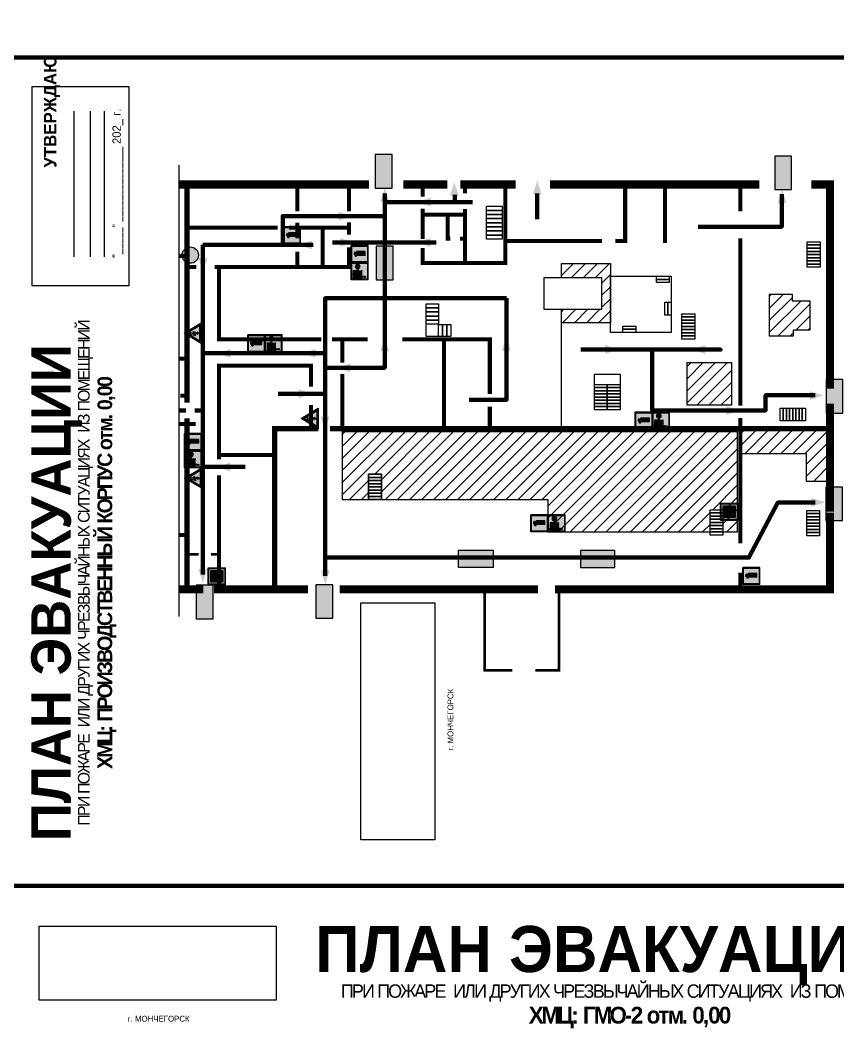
# Model space of a CAD drawing. Header units: millimetres. Extents: x 13114 to 67229, y 22859 to 38520.
# Drawn here: x 17771.2 to 18161.1, y 31214.5 to 31701.8 of the extents above; entities that cross this region are included whole.
import ezdxf

# ---------------------------------------------------------------- set-up
doc = ezdxf.new("R2010")
doc.units = ezdxf.units.MM
doc.linetypes.add('{ Wide Dash }', pattern=[12, 4, -2, 4, -2])
doc.layers.add('План_Штампы', color=7, linetype='Continuous')
doc.styles.add('обычный', font='arial.ttf')
picture_1 = doc.add_image_def('image1.jpg', size_in_pixel=(337, 105))
pattern_1 = [(45, (-4335.5676, 21554.885), (-2.87368196, 2.87368196), [])]

# ---------------------------------------------------------------- blocks, each defined once
blk = doc.blocks.new('A$C54414219')
at = {"true_color": 0xffffff}
h = blk.add_hatch(color=7, dxfattribs=at)
h.paths.add_polyline_path([(2.39, -9.45), (2.39, -18.3), (11.23, -18.3), (11.23, -9.45)], flags=0)
h.paths.add_polyline_path([(10.71, -13.87, -1), (2.92, -13.87, -1)], flags=0)
h.paths.add_polyline_path([(8.3, -13.87, -1), (5.33, -13.87, -1)], flags=0)
h.paths.add_polyline_path([(0.41, -7.47), (0.41, -20.27), (13.21, -20.27), (13.21, -7.47)])
h.paths.add_polyline_path([(0.92, -19.77), (12.71, -19.77), (12.71, -7.98), (0.92, -7.98)], flags=16)
h.paths.add_polyline_path([(11.23, -9.45), (11.23, -18.3), (2.39, -18.3), (2.39, -9.45)], flags=0)
at = {"lineweight": 5}
h = blk.add_hatch(color=242, dxfattribs=at)
h.paths.add_polyline_path([(12.71, -7.98), (0.92, -7.98), (0.92, -19.77), (12.71, -19.77)])
h.paths.add_polyline_path([(11.23, -18.3), (2.39, -18.3), (2.39, -9.45), (11.23, -9.45)], flags=16)
h.paths.add_polyline_path([(10.71, -13.87, -1), (2.92, -13.87, -1)], flags=0)
h.paths.add_polyline_path([(8.3, -13.87, -1), (5.33, -13.87, -1)], flags=0)
at = {"true_color": 0xffffff}
h = blk.add_hatch(color=7, dxfattribs=at)
h.paths.add_polyline_path([(2.39, -9.45), (2.39, -18.3), (11.23, -18.3), (11.23, -9.45)])
h.paths.add_polyline_path([(10.71, -13.87, -1), (2.92, -13.87, -1)], flags=16)
h.paths.add_polyline_path([(8.3, -13.87, -1), (5.33, -13.87, -1)], flags=0)
at = {"lineweight": 5}
h = blk.add_hatch(color=242, dxfattribs=at)
h.paths.add_polyline_path([(2.92, -13.87, 1), (10.71, -13.87, 1)])
h.paths.add_polyline_path([(8.3, -13.87, -1), (5.33, -13.87, -1)], flags=16)
at = {"color": 242, "lineweight": 5}
for p, q in [((0.41, -20.27), (0.41, -7.47)), ((0.41, -7.47), (13.21, -7.47)), ((0.41, -7.47), (13.21, -7.47)), ((13.21, -20.27), (13.21, -7.47)), ((0.41, -20.27), (13.21, -20.27))]:
    blk.add_line(p, q, dxfattribs=at)
for points in [[(0.92, -7.98), (12.71, -7.98), (12.71, -19.77), (0.92, -19.77)], [(2.39, -9.45), (11.23, -9.45), (11.23, -18.3), (2.39, -18.3)]]:
    blk.add_lwpolyline(points, close=True, dxfattribs=at)
for radius in [3.89, 1.49]:
    blk.add_circle((6.81, -13.87), radius, dxfattribs=at)
blk = doc.blocks.new('A$C7B8C2D5B')
at = {"lineweight": 0}
h = blk.add_hatch(color=5, dxfattribs=at)
h.dxf.hatch_style = 1
h.paths.add_polyline_path([(1.4, -3.02, 1), (-2.11, -3.02, 1)])
at = {"color": 5, "lineweight": 0}
blk.add_circle((-0.36, -3.02), 1.75, dxfattribs=at)
blk = doc.blocks.new('A$C37112FD5')
at = {"true_color": 0xf5f5ff}
h = blk.add_hatch(color=7, dxfattribs=at)
h.dxf.hatch_style = 1
h.paths.add_polyline_path([(12.8, -7.4), (0, -7.4), (0, -20.2), (12.8, -20.2)])
h.paths.add_polyline_path([(12.29, -7.91), (12.29, -19.69), (0.51, -19.69), (0.51, -7.91)], flags=16)
h.paths.add_polyline_path([(4.98, -9.04, -0.42597), (5.17, -9.22), (5.17, -12.25), (5.17, -15.29, -0.432244), (4.98, -15.47), (4.83, -15.47, -0.42597), (4.64, -15.29), (4.64, -12.25), (4.64, -9.22, -0.432244), (4.83, -9.04)], flags=0)
h.paths.add_polyline_path([(4.28, -9.22), (4.28, -12.25), (4.28, -15.29, -0.432244), (4.09, -15.47), (3.94, -15.47, -0.42597), (3.75, -15.29), (3.75, -12.25), (3.75, -9.22, -0.432244), (3.94, -9.04), (4.09, -9.04, -0.42597)], flags=0)
h.paths.add_polyline_path([(5.72, -9.04), (5.87, -9.04, -0.42597), (6.06, -9.22), (6.06, -12.25), (6.06, -15.29, -0.432244), (5.87, -15.47), (5.72, -15.47, -0.42597), (5.53, -15.29), (5.53, -12.25), (5.53, -9.22, -0.432244)], flags=0)
h.paths.add_polyline_path([(6.42, -8.9), (6.5, -8.9, -0.42597), (6.69, -9.08), (6.69, -12.03), (8.21, -12.03, -15.824349), (8.21, -12.47), (6.69, -12.47), (6.69, -15.42, -0.432244), (6.5, -15.6), (6.42, -15.6)], flags=0)
h.paths.add_polyline_path([(3.39, -9.22), (3.39, -12.25), (3.39, -15.29, -0.432244), (3.2, -15.47), (3.05, -15.47, -0.42597), (2.85, -15.29), (2.85, -12.25), (2.85, -9.22, -0.432244), (3.05, -9.04), (3.2, -9.04, -0.42597)], flags=0)
h.paths.add_polyline_path([(2.5, -9.22), (2.5, -16.71), (1.96, -16.71), (1.96, -9.22, -0.432244), (2.15, -9.04), (2.31, -9.04, -0.42597)], flags=0)
h.paths.add_polyline_path([(1.61, -8.9), (1.61, -15.6), (1.57, -15.6, -0.42597), (1.37, -15.42), (1.37, -12.03), (1.37, -9.09, -0.432244), (1.57, -8.9)], flags=0)
h.paths.add_polyline_path([(9.76, -10.81), (9.76, -12.03), (8.49, -12.03, -0.336371)], flags=0)
h.paths.add_polyline_path([(8.49, -12.47), (9.76, -12.47), (9.76, -13.7, -0.336371)], flags=0)
h.paths.add_polyline_path([(10.11, -10.81, -0.336371), (11.38, -12.03), (10.11, -12.03)], flags=0)
h.paths.add_polyline_path([(10.11, -12.47), (11.38, -12.47, -0.336371), (10.11, -13.7)], flags=0)
h.paths.add_polyline_path([(2.5, -16.84), (2.5, -17.05), (1.97, -17.05), (1.97, -16.84)], flags=0)
h.paths.add_polyline_path([(2.5, -17.24, -0.033778), (2.24, -18.6, -0.033778), (1.97, -17.24)], flags=0)
h = blk.add_hatch(color=242)
h.dxf.hatch_style = 1
h.paths.add_polyline_path([(12.29, -7.91), (0.51, -7.91), (0.51, -19.69), (12.29, -19.69)])
h.paths.add_polyline_path([(6.42, -15.6), (6.42, -8.9), (6.5, -8.9, -0.42597), (6.69, -9.08), (6.69, -12.03), (8.21, -12.03, -15.824349), (8.21, -12.47), (6.69, -12.47), (6.69, -15.42, -0.432244), (6.5, -15.6)], flags=16)
h.paths.add_polyline_path([(5.87, -15.47), (5.72, -15.47, -0.42597), (5.53, -15.29), (5.53, -12.25), (5.53, -9.22, -0.432244), (5.72, -9.04), (5.87, -9.04, -0.42597), (6.06, -9.22), (6.06, -12.25), (6.06, -15.29, -0.432244)], flags=16)
h.paths.add_polyline_path([(4.98, -15.47), (4.83, -15.47, -0.42597), (4.64, -15.29), (4.64, -12.25), (4.64, -9.22, -0.432244), (4.83, -9.04), (4.98, -9.04, -0.42597), (5.17, -9.22), (5.17, -12.25), (5.17, -15.29, -0.432244)], flags=16)
h.paths.add_polyline_path([(4.09, -15.47), (3.94, -15.47, -0.42597), (3.75, -15.29), (3.75, -12.25), (3.75, -9.22, -0.432244), (3.94, -9.04), (4.09, -9.04, -0.42597), (4.28, -9.22), (4.28, -12.25), (4.28, -15.29, -0.432244)], flags=16)
h.paths.add_polyline_path([(3.2, -15.47), (3.05, -15.47, -0.42597), (2.85, -15.29), (2.85, -12.25), (2.85, -9.22, -0.432244), (3.05, -9.04), (3.2, -9.04, -0.42597), (3.39, -9.22), (3.39, -12.25), (3.39, -15.29, -0.432244)], flags=16)
h.paths.add_polyline_path([(2.5, -17.05), (1.97, -17.05), (1.97, -16.84), (2.5, -16.84)], flags=16)
h.paths.add_polyline_path([(2.5, -17.24, -0.033778), (2.24, -18.6, -0.033778), (1.97, -17.24)], flags=16)
h.paths.add_polyline_path([(2.5, -16.71), (1.96, -16.71), (1.96, -9.22, -0.432244), (2.15, -9.04), (2.31, -9.04, -0.42597), (2.5, -9.22)], flags=16)
h.paths.add_polyline_path([(1.61, -15.6), (1.57, -15.6, -0.42597), (1.37, -15.42), (1.37, -12.03), (1.37, -9.09, -0.432244), (1.57, -8.9), (1.61, -8.9)], flags=16)
h.paths.add_polyline_path([(8.49, -12.47), (9.76, -12.47), (9.76, -13.7, -0.336371)], flags=0)
h.paths.add_polyline_path([(10.11, -13.7), (10.11, -12.47), (11.38, -12.47, -0.336371)], flags=0)
h.paths.add_polyline_path([(8.49, -12.03, -0.336371), (9.76, -10.81), (9.76, -12.03)], flags=0)
h.paths.add_polyline_path([(10.11, -12.03), (10.11, -10.81, -0.336371), (11.38, -12.03)], flags=0)
h = blk.add_hatch(color=7, dxfattribs=at)
h.dxf.hatch_style = 1
h.paths.add_polyline_path([(1.61, -8.9), (1.57, -8.9, 0.432244), (1.37, -9.09), (1.37, -12.03), (1.37, -15.42, 0.42597), (1.57, -15.6), (1.61, -15.6)])
h.paths.add_polyline_path([(2.5, -9.22, 0.42597), (2.31, -9.04), (2.15, -9.04, 0.432244), (1.96, -9.22), (1.96, -16.71), (2.5, -16.71)])
h.paths.add_polyline_path([(2.5, -16.84), (1.97, -16.84), (1.97, -17.05), (2.5, -17.05)])
h.paths.add_polyline_path([(2.5, -17.24), (1.97, -17.24, 0.033778), (2.24, -18.6, 0.033778)])
h.paths.add_polyline_path([(3.39, -12.25), (3.39, -9.22, 0.42597), (3.2, -9.04), (3.05, -9.04, 0.432244), (2.85, -9.22), (2.85, -12.25), (2.85, -15.29, 0.42597), (3.05, -15.47), (3.2, -15.47, 0.432244), (3.39, -15.29)])
h.paths.add_polyline_path([(4.28, -12.25), (4.28, -9.22, 0.42597), (4.09, -9.04), (3.94, -9.04, 0.432244), (3.75, -9.22), (3.75, -12.25), (3.75, -15.29, 0.42597), (3.94, -15.47), (4.09, -15.47, 0.432244), (4.28, -15.29)])
h.paths.add_polyline_path([(5.17, -12.25), (5.17, -9.22, 0.42597), (4.98, -9.04), (4.83, -9.04, 0.432244), (4.64, -9.22), (4.64, -12.25), (4.64, -15.29, 0.42597), (4.83, -15.47), (4.98, -15.47, 0.432244), (5.17, -15.29)])
h.paths.add_polyline_path([(6.06, -12.25), (6.06, -9.22, 0.42597), (5.87, -9.04), (5.72, -9.04, 0.432244), (5.53, -9.22), (5.53, -12.25), (5.53, -15.29, 0.42597), (5.72, -15.47), (5.87, -15.47, 0.432244), (6.06, -15.29)])
h.paths.add_polyline_path([(6.69, -12.47), (8.21, -12.47, 15.824349), (8.21, -12.03), (6.69, -12.03), (6.69, -9.08, 0.42597), (6.5, -8.9), (6.42, -8.9), (6.42, -15.6), (6.5, -15.6, 0.432244), (6.69, -15.42)])
h.paths.add_polyline_path([(8.49, -12.47), (9.76, -12.47), (9.76, -13.7, -0.336371)], flags=16)
h.paths.add_polyline_path([(8.49, -12.03, -0.336371), (9.76, -10.81), (9.76, -12.03)], flags=16)
h.paths.add_polyline_path([(10.11, -12.47), (11.38, -12.47, -0.336371), (10.11, -13.7)], flags=16)
h.paths.add_polyline_path([(10.11, -12.03), (10.11, -10.81, -0.336371), (11.38, -12.03)], flags=16)
h = blk.add_hatch(color=242)
h.dxf.hatch_style = 1
h.paths.add_polyline_path([(9.76, -10.81, 0.336371), (8.49, -12.03), (9.76, -12.03)])
h.paths.add_polyline_path([(10.11, -10.81), (10.11, -12.03), (11.38, -12.03, 0.336371)])
h.paths.add_polyline_path([(11.38, -12.47), (10.11, -12.47), (10.11, -13.7, 0.336371)])
h.paths.add_polyline_path([(9.76, -12.47), (8.49, -12.47, 0.336371), (9.76, -13.7)])
at = {"color": 242, "lineweight": 5}
for p, q in [((0, -20.2), (0, -7.4)), ((0, -7.4), (12.8, -7.4)), ((12.8, -20.2), (12.8, -7.4)), ((1.37, -12.03), (1.37, -9.08)), ((1.37, -12.03), (1.37, -15.42)), ((1.57, -8.9), (1.61, -8.9)), ((1.61, -8.9), (1.61, -15.6)), ((1.96, -16.71), (1.96, -9.22)), ((2.15, -9.04), (2.31, -9.04)), ((2.5, -16.71), (2.5, -9.22)), ((2.85, -12.25), (2.85, -9.22)), ((2.85, -12.25), (2.85, -15.29)), ((3.05, -9.04), (3.2, -9.04)), ((3.39, -12.25), (3.39, -9.22)), ((3.39, -12.25), (3.39, -15.29)), ((3.75, -12.25), (3.75, -9.22)), ((3.75, -12.25), (3.75, -15.29)), ((3.94, -9.04), (4.09, -9.04)), ((4.28, -12.25), (4.28, -9.22)), ((4.28, -12.25), (4.28, -15.29)), ((4.64, -12.25), (4.64, -9.22)), ((4.64, -12.25), (4.64, -15.29)), ((4.83, -9.04), (4.98, -9.04)), ((5.17, -12.25), (5.17, -9.22)), ((5.17, -12.25), (5.17, -15.29)), ((5.53, -12.25), (5.53, -9.22)), ((5.53, -12.25), (5.53, -15.29)), ((5.72, -9.04), (5.87, -9.04)), ((6.06, -12.25), (6.06, -9.22)), ((6.06, -12.25), (6.06, -15.29)), ((6.42, -8.9), (6.42, -15.6)), ((6.5, -8.9), (6.42, -8.9)), ((6.69, -12.03), (6.69, -9.08)), ((8.21, -12.03), (6.69, -12.03)), ((8.21, -12.47), (6.69, -12.47)), ((6.69, -12.47), (6.69, -15.42)), ((9.76, -12.03), (8.49, -12.03)), ((9.76, -12.47), (8.49, -12.47)), ((9.76, -10.81), (9.76, -12.03)), ((9.76, -12.47), (9.76, -13.7)), ((10.11, -10.81), (10.11, -12.03)), ((11.38, -12.03), (10.11, -12.03)), ((11.38, -12.47), (10.11, -12.47)), ((10.11, -12.47), (10.11, -13.7)), ((0, -20.2), (12.8, -20.2)), ((1.57, -15.6), (1.61, -15.6)), ((1.96, -16.71), (2.5, -16.71)), ((1.97, -16.84), (2.5, -16.84)), ((1.97, -17.05), (1.97, -16.84)), ((2.5, -17.05), (1.97, -17.05)), ((1.97, -17.24), (2.5, -17.24)), ((2.5, -16.84), (2.5, -17.05)), ((3.05, -15.47), (3.2, -15.47)), ((3.94, -15.47), (4.09, -15.47)), ((4.83, -15.47), (4.98, -15.47)), ((5.72, -15.47), (5.87, -15.47)), ((6.42, -15.6), (6.5, -15.6))]:
    blk.add_line(p, q, dxfattribs=at)
blk.add_lwpolyline([(0.51, -7.91), (12.29, -7.91), (12.29, -19.69), (0.51, -19.69)], close=True, dxfattribs=at)
for centre, radius, start, end in [((1.56, -9.09), 0.182, 87.10267, 180.60715), ((2.15, -9.22), 0.182, 87.10267, 180.60715), ((2.32, -9.22), 0.182, 359.39285, 92.89733), ((3.04, -9.22), 0.182, 87.10267, 180.60715), ((3.21, -9.22), 0.182, 359.39285, 92.89733), ((3.93, -9.22), 0.182, 87.10267, 180.60715), ((4.1, -9.22), 0.182, 359.39285, 92.89733), ((4.82, -9.22), 0.182, 87.10267, 180.60715), ((4.99, -9.22), 0.182, 359.39285, 92.89733), ((5.71, -9.22), 0.182, 87.10267, 180.60715), ((5.88, -9.22), 0.182, 359.39285, 92.89733), ((6.51, -9.09), 0.182, 359.39285, 92.89733), ((9.93, -12.25), 1.74, 187.23185, 172.76815), ((9.93, -12.25), 1.46, 96.99266, 171.35851), ((9.93, -12.25), 1.46, 188.64149, 263.00734), ((9.93, -12.25), 1.46, 8.64149, 83.00734), ((9.93, -12.25), 1.46, 276.99266, 351.35851), ((1.56, -15.42), 0.182, 179.39285, 272.89733), ((12.17, -15.98), 10.27, 187.04098, 194.7793), ((-7.7, -15.98), 10.27, 345.2207, 352.95902), ((3.04, -15.29), 0.182, 179.39285, 272.89733), ((3.21, -15.29), 0.182, 267.10267, 0.60715), ((3.93, -15.29), 0.182, 179.39285, 272.89733), ((4.1, -15.29), 0.182, 267.10267, 0.60715), ((4.82, -15.29), 0.182, 179.39285, 272.89733), ((4.99, -15.29), 0.182, 267.10267, 0.60715), ((5.71, -15.29), 0.182, 179.39285, 272.89733), ((5.88, -15.29), 0.182, 267.10267, 0.60715), ((6.51, -15.42), 0.182, 267.10267, 0.60715)]:
    blk.add_arc(centre, radius, start, end, dxfattribs=at)
blk = doc.blocks.new('A$C32E8229D')
at = {"true_color": 0xffffff}
blk.add_hatch(color=7, dxfattribs=at).paths.add_polyline_path([(0, 0), (0, -8), (16, -8), (16, 0)])
h = blk.add_hatch(color=126)
h.paths.add_polyline_path([(0.2, -0.2), (15.8, -0.2), (15.8, -7.8), (0.2, -7.8)])
h.paths.add_polyline_path([(13.49, -2.05), (12.08, -2.05), (11.37, -2.63, 0.162397), (11.29, -2.84), (11.29, -3.63), (10.35, -3.63), (10.35, -4.05), (11.68, -4.05), (11.68, -3.48), (12.26, -4.28), (11.29, -5.1), (11.29, -6.78), (11.85, -6.78), (11.85, -5.44), (12.8, -4.64), (12.8, -5.94), (14.46, -5.94), (14.46, -5.39), (13.45, -5.39), (13.45, -3.97), (12.46, -2.59), (13.15, -2.59), (13.69, -3.34), (14.18, -3)], flags=16)
h.paths.add_polyline_path([(10.74, -1.82, 1), (11.8, -1.82, 1)], flags=16)
h.paths.add_polyline_path([(9.39, -3.59), (5.99, -3.59), (6.56, -3.03), (5.91, -3.03), (5.1, -3.83), (5.91, -4.64), (6.56, -4.64), (5.99, -4.09), (9.39, -4.09)], flags=16)
h.paths.add_polyline_path([(4.29, -1.08), (1.72, -1.08), (1.72, -6.6), (4.29, -6.6)], flags=16)
at = {"color": 126}
blk.add_lwpolyline([(16, -8), (0, -8), (0, 0), (16, 0)], close=True, dxfattribs=at)
blk = doc.blocks.new('A$C7B4425F7')
at = {"true_color": 0xffffff}
blk.add_hatch(color=7, dxfattribs=at).paths.add_polyline_path([(0, 0), (-16, 0), (-16, -8), (0, -8)])
h = blk.add_hatch(color=126)
h.paths.add_polyline_path([(-0.2, -0.2), (-15.8, -0.2), (-15.8, -7.8), (-0.2, -7.8)])
h.paths.add_polyline_path([(-11.76, -2.03), (-11.76, -3.66), (-11.17, -3.66, -0.568275), (-11.17, -6.18), (-12.58, -6.18), (-12.58, -2.03)], flags=16)
h.paths.add_polyline_path([(-13.33, -4.12, -0.495768), (-13.59, -6.18), (-15.03, -6.18), (-15.03, -2.03), (-13.59, -2.03, -0.487973)], flags=16)
h.paths.add_polyline_path([(-10.25, -2.03), (-9.48, -2.03), (-9.48, -6.18), (-10.25, -6.18)], flags=16)
h.paths.add_polyline_path([(-13.84, -3.69), (-14.24, -3.69), (-14.24, -3.03), (-13.9, -3.03, -0.692621)], flags=0)
h.paths.add_polyline_path([(-9.15, -2.03), (-8.4, -2.03), (-8.04, -3.07), (-7.68, -2.03), (-6.93, -2.03), (-7.64, -4.1), (-6.93, -6.18), (-7.68, -6.18), (-8.04, -5.14), (-8.4, -6.18), (-9.15, -6.18), (-8.44, -4.1)], flags=16)
h.paths.add_polyline_path([(-11.76, -4.46), (-11.42, -4.46, -0.692621), (-11.36, -5.12), (-11.76, -5.12)], flags=0)
h.paths.add_polyline_path([(-13.9, -5.2), (-14.24, -5.2), (-14.24, -4.55), (-13.84, -4.55, -0.708038)], flags=0)
edge = h.paths.add_edge_path(flags=16)
edge.add_ellipse((-5.51, -4.08), major_axis=(0, 2.05), ratio=0.586184, start_angle=0, end_angle=360)
edge = h.paths.add_edge_path(flags=0)
edge.add_ellipse((-5.51, -4.08), major_axis=(0, 1.14), ratio=0.454828, start_angle=0, end_angle=360)
h.paths.add_polyline_path([(-4.13, -4.96, 0.377264), (-3.48, -4.52, 0.0555), (-3.16, -2.03), (-1.66, -2.03), (-1.66, -4.96), (-0.96, -4.96), (-0.96, -7.01), (-1.75, -7.01), (-1.75, -6.18), (-3.3, -6.18), (-3.3, -7.02), (-4.13, -7.02)], flags=16)
h.paths.add_polyline_path([(-2.73, -2.91), (-2.28, -2.91), (-2.28, -4.96), (-3.05, -4.96, 0.079136)], flags=0)
at = {"color": 126}
blk.add_lwpolyline([(-16, -8), (0, -8), (0, 0), (-16, 0)], close=True, dxfattribs=at)
blk = doc.blocks.new('A$C3AD82952')
at = {"true_color": 0xf5f5ff}
h = blk.add_hatch(color=7, dxfattribs=at)
h.dxf.hatch_style = 1
h.paths.add_polyline_path([(8.21, 8.73, 0.414214), (7.89, 9.05), (7.22, 9.05), (7.22, 9.92), (7.59, 9.92, 1), (7.57, 10.36), (7.22, 10.36), (7.22, 10.6), (6.43, 10.6), (6.43, 10.36), (6.01, 10.36), (4.74, 9.59), (4.74, 8.69), (4.98, 8.73), (4.98, 9.26), (6.12, 9.91), (6.43, 9.91), (6.43, 9.05), (5.76, 9.05, 0.414214), (5.44, 8.73), (5.44, 2.2), (8.21, 2.2)], flags=0)
h.paths.add_polyline_path([(12.8, 12.8), (0, 12.8), (0, 0), (12.8, 0)])
h.paths.add_polyline_path([(0.51, 12.29), (12.29, 12.29), (12.29, 0.51), (0.51, 0.51)], flags=16)
h.paths.add_polyline_path([(4.74, 9.59), (6.01, 10.36), (6.43, 10.36), (6.43, 10.6), (7.22, 10.6), (7.22, 10.36), (7.59, 10.36, -0.94586), (7.59, 9.92), (7.22, 9.92), (7.22, 9.05), (7.89, 9.05, -0.414214), (8.21, 8.73), (8.21, 2.2), (5.44, 2.2), (5.44, 8.73, -0.414214), (5.76, 9.05), (6.43, 9.05), (6.43, 9.91), (6.12, 9.91), (4.98, 9.26), (4.98, 8.73), (4.74, 8.69)], flags=0)
h = blk.add_hatch(color=242)
h.dxf.hatch_style = 1
h.paths.add_polyline_path([(12.29, 12.29), (0.51, 12.29), (0.51, 0.51), (12.29, 0.51)])
h.paths.add_polyline_path([(4.74, 8.69), (4.74, 9.59), (6.01, 10.36), (6.43, 10.36), (6.43, 10.6), (7.22, 10.6), (7.22, 10.36), (7.59, 10.36, -0.94586), (7.59, 9.92), (7.22, 9.92), (7.22, 9.05), (7.89, 9.05, -0.414214), (8.21, 8.73), (8.21, 2.2), (5.44, 2.2), (5.44, 8.73, -0.414214), (5.76, 9.05), (6.43, 9.05), (6.43, 9.91), (6.12, 9.91), (4.98, 9.26), (4.98, 8.73)], flags=16)
h = blk.add_hatch(color=7, dxfattribs=at)
h.dxf.hatch_style = 1
h.paths.add_polyline_path([(8.21, 8.73, 0.414214), (7.89, 9.05), (7.22, 9.05), (7.22, 9.92), (7.59, 9.92, 1), (7.57, 10.36), (7.22, 10.36), (7.22, 10.6), (6.43, 10.6), (6.43, 10.36), (6.01, 10.36), (4.74, 9.59), (4.74, 8.69), (4.98, 8.73), (4.98, 9.26), (6.12, 9.91), (6.43, 9.91), (6.43, 9.05), (5.76, 9.05, 0.414214), (5.44, 8.73), (5.44, 2.2), (8.21, 2.2)])
at = {"color": 242, "lineweight": 5}
for p, q in [((0, 0), (0, 12.8)), ((0, 12.8), (12.8, 12.8)), ((6.01, 10.36), (4.74, 9.59)), ((4.74, 9.59), (4.74, 8.69)), ((4.74, 8.69), (4.98, 8.73)), ((4.98, 9.26), (6.12, 9.91)), ((4.98, 8.73), (4.98, 9.26)), ((5.44, 2.2), (5.44, 8.73)), ((5.76, 9.05), (6.43, 9.05)), ((6.01, 10.36), (6.43, 10.36)), ((6.12, 9.91), (6.43, 9.91)), ((7.22, 10.6), (6.43, 10.6)), ((6.43, 10.6), (6.43, 10.36)), ((6.43, 9.91), (6.43, 9.05)), ((7.22, 10.36), (7.22, 10.6)), ((7.59, 10.36), (7.22, 10.36)), ((7.22, 9.05), (7.22, 9.92)), ((7.59, 9.92), (7.22, 9.92)), ((7.89, 9.05), (7.22, 9.05)), ((8.21, 2.2), (8.21, 8.73)), ((12.8, 0), (12.8, 12.8)), ((0, 0), (12.8, 0)), ((5.44, 2.2), (8.21, 2.2))]:
    blk.add_line(p, q, dxfattribs=at)
blk.add_lwpolyline([(0.51, 12.29), (12.29, 12.29), (12.29, 0.51), (0.51, 0.51)], close=True, dxfattribs=at)
for centre, radius, start, end in [((5.76, 8.73), 0.32, 90, 180), ((7.58, 10.14), 0.223, 273.18746, 86.81254), ((7.89, 8.73), 0.32, 0, 90)]:
    blk.add_arc(centre, radius, start, end, dxfattribs=at)
blk = doc.blocks.new('A$C3E6D3DDE')
at = {"lineweight": 5}
h = blk.add_hatch(color=40, dxfattribs=at)
h.paths.add_polyline_path([(24.1, 1.45), (16.46, -11.35), (31.74, -11.35)])
h.paths.add_polyline_path([(24.09, -0.46), (30.03, -10.41), (18.14, -10.41)], flags=16)
h.paths.add_polyline_path([(24.54, -3.08), (23.41, -6.02), (25.13, -5.01), (24.33, -8.5), (24.82, -8.27), (23.79, -9.86), (23.4, -8.04), (23.8, -8.43), (24.04, -6.29), (22.39, -7.25), (23.44, -3.08)], flags=0)
h = blk.add_hatch(color=256, dxfattribs=at)
h.paths.add_polyline_path([(24.37, 0.03, 0.567511), (23.82, 0.03), (17.59, -10.4, 0.582454), (17.86, -10.88), (30.32, -10.88, 0.582149), (30.6, -10.4)])
h.paths.add_polyline_path([(24.09, -0.46), (18.14, -10.41), (30.03, -10.41)], flags=16)
h.paths.add_polyline_path([(24.54, -3.08), (23.41, -6.02), (25.13, -5.01), (24.33, -8.5), (24.82, -8.27), (23.79, -9.86), (23.4, -8.04), (23.8, -8.43), (24.04, -6.29), (22.39, -7.25), (23.44, -3.08)], flags=0)
h = blk.add_hatch(color=40, dxfattribs=at)
h.paths.add_polyline_path([(24.09, -0.46), (18.14, -10.41), (30.03, -10.41)])
h.paths.add_polyline_path([(24.82, -8.27), (23.79, -9.86), (23.4, -8.04), (23.8, -8.43), (24.04, -6.29), (22.39, -7.25), (23.44, -3.08), (24.54, -3.08), (23.41, -6.02), (25.13, -5.01), (24.33, -8.5)], flags=16)
at = {"color": 40, "lineweight": 5}
for p, q in [((16.46, -11.35), (24.1, 1.45)), ((24.1, 1.45), (31.74, -11.35))]:
    blk.add_line(p, q, dxfattribs=at)
at = {"lineweight": 5}
for p, q in [((17.59, -10.4), (23.82, 0.03)), ((24.37, 0.03), (30.6, -10.4)), ((18.14, -10.41), (24.09, -0.46)), ((23.44, -3.08), (22.39, -7.25)), ((22.39, -7.25), (24.04, -6.29)), ((23.41, -6.02), (24.54, -3.08)), ((25.13, -5.01), (23.41, -6.02)), ((24.54, -3.08), (23.44, -3.08)), ((24.04, -6.29), (23.8, -8.43)), ((24.09, -0.46), (30.03, -10.41)), ((24.33, -8.5), (25.13, -5.01)), ((17.86, -10.88), (30.32, -10.88)), ((18.14, -10.41), (30.03, -10.41)), ((23.8, -8.43), (23.4, -8.04)), ((23.4, -8.04), (23.79, -9.86)), ((23.79, -9.86), (24.82, -8.27)), ((24.82, -8.27), (24.33, -8.5))]:
    blk.add_line(p, q, dxfattribs=at)
at = {"color": 50, "lineweight": 5}
blk.add_line((31.74, -11.35), (16.46, -11.35), dxfattribs=at)

msp = doc.modelspace()

# ---------------------------------------------------------------- hatches: boundary and pattern name
at = {"lineweight": 0}
h = msp.add_hatch(dxfattribs=at)
h.set_pattern_fill('ANSI31', color=256, scale=1.28)
h.set_pattern_definition(pattern_1)
h.paths.add_polyline_path([(18052.74, 31557.7), (18052.74, 31585.93), (18029.33, 31585.93), (18029.33, 31579.24), (18048.52, 31579.24), (18048.52, 31563.98), (18029.33, 31563.98), (18029.33, 31557.7)])
h.paths.add_polyline_path([(18148.01, 31568), (18139.61, 31568), (18139.61, 31571.13), (18128.55, 31571.13), (18128.55, 31551.4), (18140.13, 31551.4), (18140.13, 31554.23), (18148.01, 31554.23)])
h = msp.add_hatch(dxfattribs=at)
h.set_pattern_fill('ANSI31', color=256, scale=1.28)
h.set_pattern_definition(pattern_1)
h.paths.add_polyline_path([(18110.44, 31518.33), (18110.44, 31538.71), (18089.32, 31538.71), (18089.32, 31518.33)])
h = msp.add_hatch(dxfattribs=at)
h.set_pattern_fill('ANSI31', color=256, scale=1.28)
h.set_pattern_definition(pattern_1)
h.paths.add_polyline_path([(17924.82, 31485.58), (17924.82, 31473.34), (17937.36, 31473.34), (17937.36, 31474.85), (17937.36, 31476.37), (17937.36, 31477.88), (17937.36, 31479.4), (17937.36, 31480.91), (17937.36, 31482.43), (17937.36, 31483.94), (17937.36, 31485.46), (17943.47, 31485.46), (17943.47, 31483.94), (17943.47, 31482.43), (17943.47, 31480.91), (17943.47, 31479.4), (17943.47, 31477.88), (17943.47, 31476.37), (17943.47, 31474.85), (17943.47, 31473.34), (18022.83, 31473.34), (18022.83, 31457.93), (18100.29, 31457.93), (18100.29, 31468.54), (18106.39, 31468.54), (18106.39, 31457.93), (18113.36, 31457.93), (18113.36, 31505.65), (17924.82, 31505.65)])
h = msp.add_hatch()
h.set_pattern_fill('ANSI31', color=256, scale=1.28)
h.set_pattern_definition(pattern_1)
h.paths.add_polyline_path([(18115.35, 31506.82), (18115.1, 31495.4), (18146.2, 31495.4), (18146.2, 31482.21), (18157.39, 31482.21), (18157.39, 31506.82)])

# ---------------------------------------------------------------- linework, layer by layer
at = {"color": 1, "lineweight": 100}
for points in [[(17758.64, 32079.13), (18358.64, 32079.13), (18358.64, 31684.13), (17758.64, 31684.13)], [(17758.64, 31684.13), (18358.64, 31684.13), (18358.64, 31289.13), (17758.64, 31289.13)], [(17758.64, 31289.13), (18358.64, 31289.13), (18358.64, 30894.13), (17758.64, 30894.13)]]:
    msp.add_lwpolyline(points, close=True, dxfattribs=at)
msp.add_lwpolyline([(17776.84, 31575.31), (17776.84, 31670.31), (17823.04, 31670.31), (17823.04, 31575.31)], close=True)
for points in [[(17796.88, 31589.06), (17796.88, 31658.59)], [(17804.65, 31589.06), (17804.65, 31658.59)], [(17811.43, 31589.06), (17811.43, 31658.59)], [(18115.1, 31495.4), (18146.2, 31495.4), (18146.2, 31482.21), (18157.39, 31482.21), (18157.39, 31506.82), (18115.35, 31506.82), (18115.1, 31495.4)]]:
    msp.add_lwpolyline(points)
at = {"lineweight": 0}
for points in [[(17846.96, 31417.61), (17846.96, 31632.86)], [(18029.33, 31579.24), (18029.33, 31585.93), (18052.74, 31585.93), (18052.74, 31557.7), (18029.33, 31557.7), (18029.33, 31563.98)], [(18139.61, 31568), (18139.61, 31571.13), (18128.55, 31571.13), (18128.55, 31551.4), (18140.13, 31551.4), (18140.13, 31554.23), (18148.01, 31554.23), (18148.01, 31568), (18139.61, 31568), (18139.61, 31571.04)], [(17970.7, 31551.07), (17964.87, 31551.07), (17964.87, 31556.93)], [(18045.11, 31528.27), (18045.11, 31533.15), (18057.32, 31533.15), (18057.32, 31528.27)], [(17924.82, 31507.15), (17924.82, 31485.58), (17924.82, 31473.34), (18022.83, 31473.34), (18022.83, 31457.93), (18100.29, 31457.93), (18100.29, 31468.54), (18106.39, 31468.54), (18106.39, 31457.93), (18113.36, 31457.93), (18113.36, 31505.65), (17924.82, 31505.65), (17924.82, 31492.99)]]:
    msp.add_lwpolyline(points, dxfattribs=at)
for points, const_width in [([(17846.96, 31623.59), (17937.63, 31623.59)], 3.84), ([(17850.65, 31623.59), (17850.65, 31519.57)], 2.56), ([(17953.95, 31623.59), (17974.96, 31623.59)], 3.84), ([(17981.18, 31623.59), (18007.58, 31623.59)], 3.84), ([(18023.89, 31623.59), (18123.72, 31623.59)], 3.84), ([(18148.52, 31623.59), (18157.47, 31623.59), (18157.47, 31526.23)], 3.84), ([(17903.3, 31610.72), (17903.3, 31623.03)], 1.92), ([(17927.94, 31610.81), (17927.94, 31623.13)], 1.92), ([(17963.23, 31623.38), (17963.23, 31617.77)], 1.92), ([(17963.23, 31593.34), (17963.23, 31586.16), (18002.57, 31586.16), (18002.57, 31622.65)], 1.92), ([(17983.41, 31623.35), (17983.41, 31619.36)], 1.92), ([(18055.14, 31596.59), (18059.77, 31596.59), (18059.77, 31623.74)], 1.92), ([(18078.78, 31622.94), (18078.78, 31595.63)], 1.92), ([(18114.68, 31623.31), (18114.68, 31610.86)], 1.92), ([(17963.23, 31612.08), (17963.23, 31597.63)], 1.92), ([(17963.23, 31609.19), (17983.41, 31609.19)], 1.92), ([(17975.03, 31609.19), (17975.03, 31597.73), (17976.33, 31597.73)], 1.92), ([(17983.41, 31611.98), (17983.41, 31586.16)], 1.92), ([(17899.39, 31602.98), (17927.94, 31602.98), (17927.94, 31605.6)], 1.92), ([(17903.3, 31597.87), (17903.3, 31605.32)], 1.92), ([(17851, 31602.98), (17893.9, 31602.98)], 1.92), ([(17915.43, 31602.98), (17915.43, 31584.19)], 1.92), ([(17927.94, 31602.98), (17927.94, 31599.63)], 1.92), ([(17983.41, 31597.73), (17980.92, 31597.73)], 1.92), ([(18002.57, 31596.59), (18048.74, 31596.59)], 1.92), ([(18114.68, 31597.88), (18114.68, 31518.14)], 1.92), ([(17927.94, 31593.66), (17927.94, 31584.19), (17863.95, 31584.19)], 1.92), ([(17903.3, 31584.19), (17903.3, 31591.63)], 1.92), ([(17846.95, 31589.48), (17850.65, 31589.48)], 1.92), ([(17855.13, 31584.19), (17851.44, 31584.19)], 1.92), ([(17865.92, 31584.19), (17865.92, 31549.69), (17914.78, 31549.69)], 1.92), ([(17919.96, 31549.69), (17936.87, 31549.69)], 1.92), ([(17924.82, 31549.69), (17924.82, 31538.69)], 1.92), ([(17953.47, 31549.69), (17995.21, 31549.69), (17995.21, 31523.64)], 1.92), ([(17973.3, 31549.69), (17973.3, 31507.15)], 1.92), ([(17846.96, 31540.49), (17850.65, 31540.49)], 1.92), ([(17865.95, 31492.47), (17865.95, 31537.14), (17909.92, 31537.14), (17909.92, 31527.18)], 1.92), ([(17924.82, 31507.15), (17924.82, 31533.27)], 1.92), ([(17850.65, 31522.96), (17847.61, 31522.96)], 1.92), ([(17909.92, 31507.15), (17909.92, 31518.48)], 1.92), ([(17995.21, 31507.15), (17995.21, 31517.69)], 1.92), ([(18157.47, 31519.13), (18157.47, 31467.64)], 3.84), ([(17850.65, 31512.03), (17850.65, 31431.86)], 2.56), ([(18114.68, 31512.18), (18114.68, 31452.43)], 1.92), ([(17846.96, 31509.46), (17854.78, 31509.46)], 1.92), ([(17913.37, 31507.15), (17892.61, 31507.15), (17892.61, 31430.74)], 2.56), ([(17995.21, 31507.15), (17995.21, 31507.15), (17919.02, 31507.15)], 2.56), ([(17995.21, 31507.15), (18157.29, 31507.15)], 2.56), ([(17892.61, 31494.57), (17865.95, 31494.57)], 1.92), ([(17865.95, 31430.79), (17865.95, 31484.99)], 1.92), ([(18157.47, 31467.09), (18157.47, 31430.55), (18026.32, 31430.55)], 3.84), ([(17846.96, 31456.4), (17850.68, 31456.4)], 1.92), ([(17850.85, 31447.32), (17856.25, 31447.32)], 1.28), ([(17862.22, 31447.32), (17865.82, 31447.32)], 1.28), ([(18114.68, 31438.53), (18114.68, 31430.41)], 1.92), ([(17858.49, 31430.55), (17846.96, 31430.55)], 3.84), ([(17908.52, 31430.55), (17863.64, 31430.55)], 3.84), ([(18018.13, 31430.55), (17923.6, 31430.55)], 3.84), ([(17992.7, 31431.12), (17992.7, 31391.98), (18005.94, 31391.98)], 1.28), ([(18016.97, 31391.98), (18028.28, 31391.98), (18028.28, 31430.3)], 1.28)]:
    msp.add_lwpolyline(points, dxfattribs=dict(at, const_width=const_width))
at = {"color": 126, "lineweight": 100, "true_color": 0x008754}
for points in [[(17916.62, 31523.84), (17916.62, 31569.35), (17945.06, 31569.35), (17945.06, 31619.36)], [(17987.01, 31615.17), (17945.06, 31615.17)], [(17978.44, 31615.17), (17978.44, 31618.67)], [(18017.71, 31619.36), (18017.71, 31607.01)], [(18094.66, 31603.45), (18134.52, 31603.45), (18134.52, 31619.01)], [(17896.4, 31594.76), (17896.4, 31608.52), (17945.06, 31608.52)], [(17945.06, 31595.95), (17920.14, 31595.95)], [(17945.06, 31595.95), (17969.66, 31595.95)], [(17858.3, 31437.68), (17858.3, 31594.76)], [(17858.3, 31594.76), (17910.95, 31594.76)], [(17945.06, 31569.35), (17945.06, 31536.18), (17916.62, 31536.18)], [(17945.06, 31569.35), (18003.23, 31569.35)], [(17985.27, 31520.96), (18003.23, 31520.96), (18003.23, 31569.35)], [(17916.62, 31543.12), (17858.3, 31543.12)], [(18038.69, 31544.9), (18105.31, 31544.9), (18072.71, 31544.9), (18072.71, 31515.86), (18126.75, 31515.86), (18126.75, 31523.08), (18150.46, 31523.08)], [(17894.22, 31523.84), (17916.62, 31523.84), (17916.62, 31436.97)], [(17858.3, 31488.89), (17878.45, 31488.89)], [(18150.35, 31471.94), (18132.59, 31471.94), (18118.78, 31445.72), (17916.62, 31445.72)]]:
    msp.add_lwpolyline(points, dxfattribs=at)
at = {"lineweight": 0}
for points in [[(18001.04, 31611.23), (17993.61, 31611.23), (17993.61, 31613.19), (18001.04, 31613.19)], [(18001.04, 31609.27), (17993.61, 31609.27), (17993.61, 31611.23), (18001.04, 31611.23)], [(18001.04, 31607.31), (17993.61, 31607.31), (17993.61, 31609.27), (18001.04, 31609.27)], [(18001.04, 31605.35), (17993.61, 31605.35), (17993.61, 31607.31), (18001.04, 31607.31)], [(18001.04, 31603.39), (17993.61, 31603.39), (17993.61, 31605.35), (18001.04, 31605.35)], [(18001.04, 31601.43), (17993.61, 31601.43), (17993.61, 31603.39), (18001.04, 31603.39)], [(18001.04, 31599.47), (17993.61, 31599.47), (17993.61, 31601.43), (18001.04, 31601.43)], [(18001.04, 31597.51), (17993.61, 31597.51), (17993.61, 31599.47), (18001.04, 31599.47)], [(18152.76, 31594.75), (18146.65, 31594.75), (18146.65, 31596.26), (18152.76, 31596.26)], [(18152.76, 31593.23), (18146.65, 31593.23), (18146.65, 31594.75), (18152.76, 31594.75)], [(18152.76, 31591.72), (18146.65, 31591.72), (18146.65, 31593.23), (18152.76, 31593.23)], [(18152.76, 31590.2), (18146.65, 31590.2), (18146.65, 31591.72), (18152.76, 31591.72)], [(18152.76, 31588.69), (18146.65, 31588.69), (18146.65, 31590.2), (18152.76, 31590.2)], [(18152.76, 31587.17), (18146.65, 31587.17), (18146.65, 31588.69), (18152.76, 31588.69)], [(18152.76, 31585.66), (18146.65, 31585.66), (18146.65, 31587.17), (18152.76, 31587.17)], [(18152.76, 31584.14), (18146.65, 31584.14), (18146.65, 31585.66), (18152.76, 31585.66)], [(18021.08, 31579.24), (18048.52, 31579.24), (18048.52, 31563.98), (18021.08, 31563.98)], [(18052.74, 31579.85), (18081.72, 31579.85), (18081.72, 31553.06), (18052.74, 31553.06)], [(18080.83, 31578.33), (18074.73, 31578.33), (18074.73, 31579.85), (18080.83, 31579.85)], [(18080.83, 31576.82), (18074.73, 31576.82), (18074.73, 31578.33), (18080.83, 31578.33)], [(17970.7, 31564.78), (17964.87, 31564.78), (17964.87, 31566.74), (17970.7, 31566.74)], [(18078.67, 31561.35), (18078.67, 31567.46), (18080.18, 31567.46), (18080.18, 31561.35)], [(18080.18, 31561.35), (18080.18, 31567.46), (18081.7, 31567.46), (18081.7, 31561.35)], [(17970.7, 31562.82), (17964.87, 31562.82), (17964.87, 31564.78), (17970.7, 31564.78)], [(17970.7, 31560.85), (17964.87, 31560.85), (17964.87, 31562.82), (17970.7, 31562.82)], [(18092.94, 31560.48), (18086.84, 31560.48), (18086.84, 31561.99), (18092.94, 31561.99)], [(17970.7, 31558.89), (17964.87, 31558.89), (17964.87, 31560.85), (17970.7, 31560.85)], [(17970.7, 31556.93), (17964.87, 31556.93), (17964.87, 31558.89), (17970.7, 31558.89)], [(17970.7, 31551.07), (17970.7, 31556.91), (17972.66, 31556.91), (17972.66, 31551.07)], [(17972.66, 31551.07), (17972.66, 31556.91), (17974.62, 31556.91), (17974.62, 31551.07)], [(17974.62, 31551.07), (17974.62, 31556.91), (17976.59, 31556.91), (17976.59, 31551.07)], [(18092.94, 31558.96), (18086.84, 31558.96), (18086.84, 31560.48), (18092.94, 31560.48)], [(18092.94, 31557.45), (18086.84, 31557.45), (18086.84, 31558.96), (18092.94, 31558.96)], [(18092.94, 31555.93), (18086.84, 31555.93), (18086.84, 31557.45), (18092.94, 31557.45)], [(18064.84, 31554.57), (18058.74, 31554.57), (18058.74, 31556.09), (18064.84, 31556.09)], [(18064.84, 31553.06), (18058.74, 31553.06), (18058.74, 31554.57), (18064.84, 31554.57)], [(18092.94, 31554.42), (18086.84, 31554.42), (18086.84, 31555.93), (18092.94, 31555.93)], [(18092.94, 31552.9), (18086.84, 31552.9), (18086.84, 31554.42), (18092.94, 31554.42)], [(18092.94, 31551.39), (18086.84, 31551.39), (18086.84, 31552.9), (18092.94, 31552.9)], [(18092.94, 31549.87), (18086.84, 31549.87), (18086.84, 31551.39), (18092.94, 31551.39)], [(18110.44, 31518.33), (18089.32, 31518.33), (18089.32, 31538.71), (18110.44, 31538.71)], [(18051.21, 31526.75), (18045.11, 31526.75), (18045.11, 31528.27), (18051.21, 31528.27)], [(18057.32, 31526.75), (18051.21, 31526.75), (18051.21, 31528.27), (18057.32, 31528.27)], [(18051.21, 31525.24), (18045.11, 31525.24), (18045.11, 31526.75), (18051.21, 31526.75)], [(18051.21, 31523.72), (18045.11, 31523.72), (18045.11, 31525.24), (18051.21, 31525.24)], [(18051.21, 31522.21), (18045.11, 31522.21), (18045.11, 31523.72), (18051.21, 31523.72)], [(18057.32, 31525.24), (18051.21, 31525.24), (18051.21, 31526.75), (18057.32, 31526.75)], [(18057.32, 31523.72), (18051.21, 31523.72), (18051.21, 31525.24), (18057.32, 31525.24)], [(18057.32, 31522.21), (18051.21, 31522.21), (18051.21, 31523.72), (18057.32, 31523.72)], [(18051.21, 31520.69), (18045.11, 31520.69), (18045.11, 31522.21), (18051.21, 31522.21)], [(18051.21, 31519.17), (18045.11, 31519.17), (18045.11, 31520.69), (18051.21, 31520.69)], [(18051.21, 31517.66), (18045.11, 31517.66), (18045.11, 31519.17), (18051.21, 31519.17)], [(18051.21, 31516.14), (18045.11, 31516.14), (18045.11, 31517.66), (18051.21, 31517.66)], [(18057.32, 31520.69), (18051.21, 31520.69), (18051.21, 31522.21), (18057.32, 31522.21)], [(18057.32, 31519.17), (18051.21, 31519.17), (18051.21, 31520.69), (18057.32, 31520.69)], [(18057.32, 31517.66), (18051.21, 31517.66), (18051.21, 31519.17), (18057.32, 31519.17)], [(18057.32, 31516.14), (18051.21, 31516.14), (18051.21, 31517.66), (18057.32, 31517.66)], [(18133.66, 31510.84), (18133.66, 31516.95), (18135.17, 31516.95), (18135.17, 31510.84)], [(18135.17, 31510.84), (18135.17, 31516.95), (18136.69, 31516.95), (18136.69, 31510.84)], [(18136.69, 31510.84), (18136.69, 31516.95), (18138.2, 31516.95), (18138.2, 31510.84)], [(18138.2, 31510.84), (18138.2, 31516.95), (18139.72, 31516.95), (18139.72, 31510.84)], [(18139.72, 31510.84), (18139.72, 31516.95), (18141.23, 31516.95), (18141.23, 31510.84)], [(18141.23, 31510.84), (18141.23, 31516.95), (18142.75, 31516.95), (18142.75, 31510.84)], [(18142.75, 31510.84), (18142.75, 31516.95), (18144.26, 31516.95), (18144.26, 31510.84)], [(18144.26, 31510.84), (18144.26, 31516.95), (18145.78, 31516.95), (18145.78, 31510.84)], [(17937.36, 31473.34), (17943.47, 31473.34), (17943.47, 31485.46), (17937.36, 31485.46)], [(17943.47, 31483.94), (17937.36, 31483.94), (17937.36, 31485.46), (17943.47, 31485.46)], [(17943.47, 31482.43), (17937.36, 31482.43), (17937.36, 31483.94), (17943.47, 31483.94)], [(17943.47, 31480.91), (17937.36, 31480.91), (17937.36, 31482.43), (17943.47, 31482.43)], [(17943.47, 31479.4), (17937.36, 31479.4), (17937.36, 31480.91), (17943.47, 31480.91)], [(17943.47, 31477.88), (17937.36, 31477.88), (17937.36, 31479.4), (17943.47, 31479.4)], [(17943.47, 31476.37), (17937.36, 31476.37), (17937.36, 31477.88), (17943.47, 31477.88)], [(17943.47, 31474.85), (17937.36, 31474.85), (17937.36, 31476.37), (17943.47, 31476.37)], [(17943.47, 31473.34), (17937.36, 31473.34), (17937.36, 31474.85), (17943.47, 31474.85)], [(18106.39, 31467.02), (18100.29, 31467.02), (18100.29, 31468.54), (18106.39, 31468.54)], [(18106.39, 31465.51), (18100.29, 31465.51), (18100.29, 31467.02), (18106.39, 31467.02)], [(18106.39, 31463.99), (18100.29, 31463.99), (18100.29, 31465.51), (18106.39, 31465.51)], [(18106.39, 31462.48), (18100.29, 31462.48), (18100.29, 31463.99), (18106.39, 31463.99)], [(18152.51, 31466.71), (18146.41, 31466.71), (18146.41, 31468.22), (18152.51, 31468.22)], [(18152.51, 31465.19), (18146.41, 31465.19), (18146.41, 31466.71), (18152.51, 31466.71)], [(18152.51, 31463.68), (18146.41, 31463.68), (18146.41, 31465.19), (18152.51, 31465.19)], [(18106.39, 31460.96), (18100.29, 31460.96), (18100.29, 31462.48), (18106.39, 31462.48)], [(18106.39, 31459.44), (18100.29, 31459.44), (18100.29, 31460.96), (18106.39, 31460.96)], [(18106.39, 31457.93), (18100.29, 31457.93), (18100.29, 31459.44), (18106.39, 31459.44)], [(18152.51, 31462.16), (18146.41, 31462.16), (18146.41, 31463.68), (18152.51, 31463.68)], [(18152.51, 31460.65), (18146.41, 31460.65), (18146.41, 31462.16), (18152.51, 31462.16)], [(18152.51, 31459.13), (18146.41, 31459.13), (18146.41, 31460.65), (18152.51, 31460.65)], [(18152.51, 31457.62), (18146.41, 31457.62), (18146.41, 31459.13), (18152.51, 31459.13)], [(18106.39, 31456.41), (18100.29, 31456.41), (18100.29, 31457.93), (18106.39, 31457.93)], [(18152.51, 31456.1), (18146.41, 31456.1), (18146.41, 31457.62), (18152.51, 31457.62)]]:
    msp.add_lwpolyline(points, close=True, dxfattribs=at)
at = {"linetype": '{ Wide Dash }', "lineweight": 0, "const_width": 0.64}
msp.add_lwpolyline([(18029.33, 31557.7), (18029.33, 31507.49)], dxfattribs=at)
at = {"color": 126, "linetype": '{ Wide Dash }', "lineweight": 100, "true_color": 0x008754}
for points in [[(17846.96, 31515.88), (17850.17, 31515.88)], [(17854.51, 31515.88), (17858.03, 31515.88)]]:
    msp.add_lwpolyline(points, dxfattribs=at)
at = {"layer": 'План_Штампы', "color": 126, "true_color": 0x008754}
for points in [[(18019.98, 31618.86), (18015.74, 31618.87), (18017.84, 31625.36)], [(17947.21, 31615.38), (17942.97, 31615.39), (17945.07, 31621.89)], [(17980.36, 31618.18), (17976.12, 31618.19), (17978.22, 31624.69)], [(18136.77, 31614.73), (18132.54, 31614.75), (18134.64, 31621.24)], [(17966.95, 31617.34), (17966.94, 31613.11), (17960.45, 31615.2)], [(17923.07, 31606.36), (17923.08, 31610.59), (17929.57, 31608.49)], [(17910.37, 31596.88), (17910.36, 31592.65), (17903.86, 31594.75)], [(17923.8, 31593.9), (17923.81, 31598.13), (17930.31, 31596.03)], [(17966.85, 31598.06), (17966.84, 31593.83), (17960.34, 31595.93)], [(17856.17, 31588.49), (17860.4, 31588.48), (17858.31, 31581.99)], [(17947.21, 31544.11), (17942.98, 31544.13), (17945.07, 31550.62)], [(18005.19, 31544.36), (18000.96, 31544.37), (18003.05, 31550.87)], [(18050.16, 31542.82), (18050.17, 31547.05), (18056.66, 31544.95)], [(18098.04, 31547.05), (18098.03, 31542.82), (18091.54, 31544.92)], [(17871.55, 31545.25), (17871.54, 31541.02), (17865.05, 31543.11)], [(17912.18, 31545.25), (17912.17, 31541.02), (17905.67, 31543.11)], [(17928.7, 31538.31), (17928.69, 31534.07), (17922.19, 31536.17)], [(17903.96, 31521.7), (17903.97, 31525.94), (17910.47, 31523.84)], [(18147.81, 31520.86), (18147.82, 31525.09), (18154.31, 31522.99)], [(18108.09, 31513.7), (18108.1, 31517.93), (18114.59, 31515.83)], [(17914.46, 31512.91), (17918.69, 31512.9), (17916.6, 31506.4)], [(17871.34, 31491.02), (17871.33, 31486.79), (17864.84, 31488.88)], [(18148.61, 31469.93), (18148.62, 31474.16), (18155.12, 31472.06)], [(17856.17, 31440.22), (17860.4, 31440.21), (17858.3, 31433.72)], [(17914.54, 31439.55), (17918.78, 31439.54), (17916.68, 31433.05)]]:
    msp.add_solid(points, dxfattribs=at)

# ---------------------------------------------------------------- block references
at = {"rotation": 90}
for name, p, xscale, yscale, zscale in [('A$C3AD82952', (17904.95, 31595.24), 0.6400000000000001, 0.6400000000000001, 0.6400000000000001), ('A$C3AD82952', (17937.21, 31586.33), 0.6400000000000001, 0.6400000000000001, 0.6400000000000001), ('A$C37112FD5', (17924.28, 31578.14), 0.6399983620643617, 0.6399983620643617, 0.6399983620643617), ('A$C3E6D3DDE', (17850.22, 31537.3), 0.6400000000000001, 0.6400000000000001, 0.6400000000000001), ('A$C3AD82952', (17887.86, 31543.7), 0.6400000000000001, 0.6400000000000001, 0.6400000000000001), ('A$C37112FD5', (17883.12, 31543.7), 0.6399983620643617, 0.6399983620643617, 0.6399983620643617), ('A$C3E6D3DDE', (17906.11, 31496.61), 0.6400000000000001, 0.6400000000000001, 0.6400000000000001), ('A$C3AD82952', (18072.75, 31506.88), 0.6400000000000001, 0.6400000000000001, 0.6400000000000001), ('A$C37112FD5', (18068.01, 31506.88), 0.6399983620643617, 0.6399983620643617, 0.6399983620643617), ('A$C3AD82952', (17857.72, 31496.7), 0.6400000000000001, 0.6400000000000001, 0.6400000000000001), ('A$C37112FD5', (17844.79, 31488.5), 0.6399983620643617, 0.6399983620643617, 0.6399983620643617), ('A$C3E6D3DDE', (17850.46, 31468.19), 0.6400000000000001, 0.6400000000000001, 0.6400000000000001), ('A$C3AD82952', (18022.89, 31457.93), 0.6400000000000001, 0.6400000000000001, 0.6400000000000001), ('A$C37112FD5', (18018.15, 31457.93), 0.6399983620643617, 0.6399983620643617, 0.6399983620643617), ('A$C3AD82952', (18124.05, 31432.83), 0.6400000000000001, 0.6400000000000001, 0.6400000000000001)]:
    msp.add_blockref(name, p, dxfattribs=dict(at, xscale=xscale, yscale=yscale, zscale=zscale))
for name, p, xscale, yscale, zscale in [('A$C7B8C2D5B', (17853.07, 31596.64), 2.229677417755127, 2.229677417755127, 2.229677417755127), ('A$C54414219', (18105.06, 31476.46), 0.6400000000000001, 0.6400000000000001, 0.6400000000000001), ('A$C54414219', (17860.6, 31445.61), 0.6400000000000001, 0.6400000000000001, 0.6400000000000001)]:
    msp.add_blockref(name, p, dxfattribs=dict(xscale=xscale, yscale=yscale, zscale=zscale))
at = {"layer": 'План_Штампы', "rotation": 90}
for p in [(17940.54, 31637.87), (18131.19, 31637.14), (18155.64, 31530.62), (18155.49, 31479.32), (17855.17, 31432.51), (17912.25, 31432.78)]:
    msp.add_blockref('A$C7B4425F7', p, dxfattribs=at)
at = {"layer": 'План_Штампы', "color": 126, "true_color": 0x008754, "xscale": -1, "rotation": 90}
msp.add_blockref('A$C32E8229D', (17941.05, 31594.14), dxfattribs=at)
at = {"layer": 'План_Штампы', "color": 126, "true_color": 0x008754, "xscale": 1.036811149000705, "yscale": 1.036811149000705, "zscale": 1.036811149000705, "rotation": 359.9978653237145}
msp.add_blockref('A$C32E8229D', (17980.2, 31449.2), dxfattribs=at)
at = {"layer": 'План_Штампы', "color": 126, "true_color": 0x008754, "xscale": -1.024, "yscale": 1.024, "zscale": 1.024}
msp.add_blockref('A$C32E8229D', (18054.79, 31449.09), dxfattribs=at)

# ---------------------------------------------------------------- texts
at = {"lineweight": 0, "rotation": 90, "style": 'обычный'}
for s, insert, char_height, width, attachment_point in [('\\pi-18,l18,t18;{\\fProxima Nova Rg|b1|i0|c204|p2;УТВЕРЖДАЮ\\H1.1997x; }', (17786.3, 31658.35), 6, 126.6484, 5), ('{\\fArial Narrow|b0|i0|c204|p34;"_____" ______________ \\fProxima Nova Rg|b0|i0|c204|p2;202_ г. }', (17817.72, 31624.21), 4, 78.6503, 5), ('{\\fProxima Nova Rg|b1|i0|c204|p2;ПЛАН ЭВАКУАЦИИ}', (17776.44, 31310.49), 18.81, 422.276, 1), ('\\pi-8.4,l8.4,t8.4;{\\fProxima Nova Rg|b0|i0|c204|p2;г. МОНЧЕГОРСК\\H1.1997x; }', (17976.43, 31368.38), 2.8, 126.6484, 5)]:
    msp.add_mtext(s, dxfattribs=dict(at, insert=insert, char_height=char_height, width=width, attachment_point=attachment_point))
at = {"color": 0, "lineweight": 0, "insert": (17798.53, 31438.19), "char_height": 7, "width": 449.2158, "attachment_point": 5, "rotation": 90, "style": 'обычный'}
msp.add_mtext('{\\fArial Black|b1|i0|c204|p34;\\H2x;\\T0.85;  \\fArial Narrow|b0|i0|c204|p34;\\H0.8x;\\W0.9;\\P\\fProxima Nova Rg|b0|i0|c204|p2;\\H0.5x;\\W1;\\C256;ПРИ ПОЖАРЕ  ИЛИ ДРУГИХ ЧРЕЗВЫЧАЙНЫХ СИТУАЦИЯХ  ИЗ ПОМЕЩЕНИЙ \\fProxima Nova Rg|b1|i0|c204|p2;\\H1.25x;\\PХМЦ: ПРОИЗВОДСТВЕННЫЙ КОРПУС отм. 0,00}', dxfattribs=at)
at = {"lineweight": 0, "style": 'обычный'}
for s, insert, char_height, width, attachment_point in [('{\\fProxima Nova Rg|b1|i0|c204|p2;ПЛАН ЭВАКУАЦИИ}', (17911.93, 31270.06), 22, 493.8901, 1), ('\\pi-8.4,l8.4,t8.4;{\\fProxima Nova Rg|b0|i0|c204|p2;г. МОНЧЕГОРСК\\H1.1997x; }', (17837.21, 31225.79), 2.8, 126.6484, 5)]:
    msp.add_mtext(s, dxfattribs=dict(at, insert=insert, char_height=char_height, width=width, attachment_point=attachment_point))
at = {"color": 0, "lineweight": 0, "insert": (18061.63, 31242.36), "char_height": 8, "width": 449.2158, "attachment_point": 5, "style": 'обычный'}
msp.add_mtext('{\\fArial Black|b1|i0|c204|p34;\\H2x;\\T0.85;  \\fArial Narrow|b0|i0|c204|p34;\\H0.8x;\\W0.9;\\P\\fProxima Nova Rg|b0|i0|c204|p2;\\H0.5x;\\W1;\\C256;ПРИ ПОЖАРЕ  ИЛИ ДРУГИХ ЧРЕЗВЫЧАЙНЫХ СИТУАЦИЯХ  ИЗ ПОМЕЩЕНИЙ \\fProxima Nova Rg|b1|i0|c204|p2;\\H1.25x;\\PХМЦ: ГМО-2 отм. 0,00}', dxfattribs=at)

# ---------------------------------------------------------------- pictures from other files: only their frames are drawn
at = {"color": 7, "lineweight": 0, "true_color": 0xf5f5ff}
image = msp.add_image(picture_1, insert=(17968.94, 31311.07), size_in_units=(113.11, 35.24), rotation=90, dxfattribs=at)
image.dxf.flags = 7
image = msp.add_image(picture_1, insert=(17780.13, 31234.68), size_in_units=(113.11, 35.24), dxfattribs=at)
image.dxf.flags = 7

doc.saveas('drawing.dxf')
